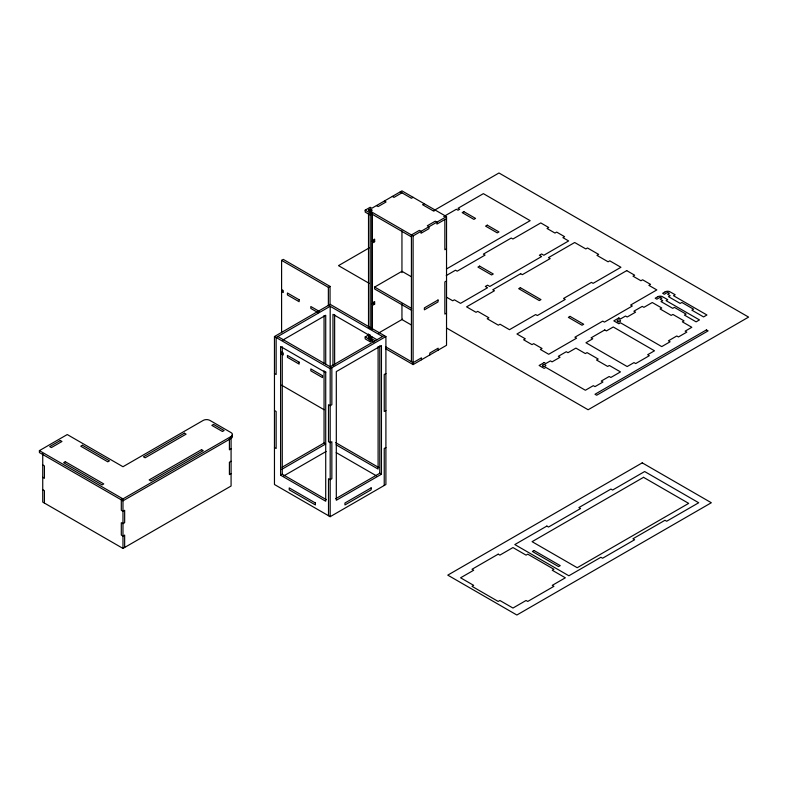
<?xml version="1.0" encoding="UTF-8"?>
<svg xmlns="http://www.w3.org/2000/svg" width="788" height="788" viewBox="0 0 788 788"><rect width="100%" height="100%" fill="white"/><g stroke="black" fill="none" stroke-linecap="round" stroke-linejoin="round"><path stroke-width="1.18" d="M411.425 236.873L371.867 214.031L370.193 214.996L365.179 212.1L365.179 210.169L370.193 207.274L371.867 208.239L401.949 190.873L446.53 216.611L446.53 345.292L413.099 364.598L385.608 348.72M281.592 332.694L281.592 260.355L283.266 259.39L330.044 286.399L330.044 304.759M401.949 192.804L394.01 197.384L392.335 196.419M365.179 210.169L370.193 213.065L371.867 212.1L413.099 235.907L446.53 216.611M413.099 197.305L411.425 198.271L400.284 191.839M424.239 203.737L422.565 204.703L433.715 211.135L435.38 210.169M371.493 241.591L372.98 240.734L374.645 241.699L374.645 239.128L372.419 240.419L372.419 214.169M374.645 241.699L372.419 242.99L372.419 302.828L374.645 301.538L374.645 304.109L372.419 305.399L372.419 329.404M369.316 247.836L338.495 265.635L369.296 283.414M434.139 210.406L498.971 172.986L748.6 317.101L588.124 409.76L446.845 328.192M443.772 216.513L456.351 209.253L458.025 210.219L459.69 209.253L458.015 208.288L483.369 193.651L530.147 220.66L446.422 268.994M231.83 435.114A4.728 2.728 0 0 1 231.081 438.404L122.977 500.823L39.4 452.568L39.4 450.637L67.256 434.552L122.977 466.723L203.225 420.398A4.728 2.728 0 0 1 209.903 420.398L231.081 432.622A4.728 2.728 0 0 1 231.081 436.483L231.081 486.019L122.977 548.428L42.739 502.104L42.739 453.691M446.53 218.542L436.916 224.088L436.916 222.157L435.242 221.192L427.303 225.772L428.977 226.737L428.977 228.668L421.038 233.258L421.038 231.327L419.364 230.362L411.425 234.942L411.425 361.702M281.592 260.355L328.369 287.364L330.044 286.399M274.46 336.525L330.182 304.355L385.903 336.525L385.903 484.512L330.182 516.682L274.46 484.512L274.46 336.525L330.182 368.695L385.903 336.525M282.685 340.14L325.72 315.289L325.72 364.312M411.651 310.354L374.645 288.989L374.645 287.059L401.949 271.299L411.228 276.657M446.53 248.781L444.856 249.747L444.856 219.507M371.493 304.001L372.98 303.144L374.645 304.109M446.235 275.583L455.513 270.215L457.188 271.18L485.053 255.095L483.379 254.13L511.235 238.045L512.909 239.01L540.775 222.925L548.714 227.515L547.039 228.481L554.979 233.061L556.653 232.096L564.592 236.676L562.918 237.641L568.631 240.941L543.838 255.263L541.602 253.972L539.376 255.263L541.602 256.543L489.781 286.468L487.555 285.177L485.329 286.468L487.555 287.748L460.537 303.35L454.4 299.814L452.736 300.78L446.461 297.165M446.53 280.952L444.856 281.917L444.856 314.087L446.53 313.122M373.975 342.012L371.867 340.79L370.193 341.756L365.179 338.86L365.179 336.929L369.188 334.614M378.545 333.068L402.579 319.189M365.179 336.929L370.193 339.825L371.867 338.86L375.039 340.692M330.182 366.765L384.229 335.56M122.977 548.428L122.977 498.893L231.081 436.483M231.081 448.864L229.406 449.83L229.406 438.571M231.081 461.246L229.406 462.211L229.406 474.603L231.081 473.637M385.903 373.522L384.229 374.487L384.229 411.484L385.903 410.518M282.065 467.254L324.055 443.014L325.72 443.979L281.641 469.431M325.72 372.557L280.587 346.503L280.587 475.184L282.262 474.218L326.34 499.671M283.847 475.873L326.153 451.455M385.903 447.515L384.229 448.48L384.229 485.477M335.688 498.706L379.777 473.253L381.441 474.218L381.441 345.538L336.309 371.591L336.309 500.272L381.441 474.218M384.396 201.009L386.071 201.974L378.132 206.554L376.457 205.589M374.645 287.059L411.651 308.423M411.425 325.02L401.949 319.554L401.949 303.833M328.507 305.32L382.554 336.525M377.048 339.776L332.969 314.333L332.969 365.799M385.608 346.789L413.099 362.667L421.452 357.841L421.452 359.771M281.592 289.629L283.266 290.605L283.266 292.525L281.592 291.56M319.337 311.427L310.827 306.512L310.827 308.443L318.273 312.738M277.8 336.525L331.856 367.73L331.856 404.727L330.182 405.692L328.507 404.727L328.507 441.723L330.182 442.689L331.856 441.723L331.856 478.72L330.182 479.685L328.507 478.72L328.507 515.716M281.592 352.049L283.266 353.014L283.266 354.945L281.592 353.97M274.46 373.522L276.135 374.487L276.135 337.491L330.182 306.286L330.182 367.149M281.592 385.184L324.114 409.73M335.688 442.649L378.723 467.501M336.112 444.826L378.102 469.067L378.102 346.513M274.46 410.518L276.135 411.484L276.135 448.48L274.46 447.515M336.22 452.617L376.516 475.873M280.587 475.184L325.72 501.237L325.72 371.67M39.4 450.637L122.977 498.893M42.739 464.95L44.414 465.915L44.414 478.296L42.739 477.331M42.739 489.722L44.414 490.688L44.414 503.069M438.167 350.118L438.167 348.188L429.815 353.014L429.815 354.945M413.099 235.907L413.099 364.598M401.949 230.894L401.949 272.628M379.777 345.794L379.777 473.253M371.867 212.1L371.867 329.049M371.867 338.86L371.867 340.79M370.193 213.065L370.193 328.793M370.193 334.92L370.193 338.594M370.193 339.825L370.193 341.756M368.518 213.853L368.518 327.828M368.518 333.954L368.518 338.86M334.634 314.589L334.634 364.834M330.182 368.695L330.182 516.682M328.369 287.364L328.369 305.724M324.055 315.555L324.055 363.347M324.055 370.705L324.055 443.014M282.262 346.759L282.262 474.218M124.652 547.463L124.652 535.082L122.977 536.047L121.303 535.082L121.303 522.69L122.977 523.656L124.652 522.69L124.652 510.309L122.977 511.274L121.303 510.309L121.303 499.05M371.808 336.673A1.674 0.965 0 0 1 369.759 337.855A1.674 0.965 0 0 1 369.011 336.24M370.193 209.204L368.518 210.169L370.193 211.135L371.867 210.169L370.193 209.204M60.292 440.502L49.713 446.609L51.378 447.574L61.966 441.467L60.292 440.502M463.866 211.667L462.192 212.622L473.893 219.379L475.558 218.414L463.866 211.667M82.445 445.25L80.77 446.205L107.798 461.817L109.473 460.852L82.445 445.25M65.305 461.729L63.641 462.694L102.085 484.896L103.76 483.93L65.305 461.729M487.26 225.161L485.585 226.126L497.277 232.884L498.952 231.918L487.26 225.161M184.412 433.183L143.455 456.823L145.13 457.789L186.086 434.149L184.412 433.183M479.616 266.117L477.942 267.083L491.594 274.963L493.268 273.997L479.616 266.117M213.528 424.417L211.854 425.382L222.443 431.489L224.117 430.524L213.528 424.417M438.029 300.011L424.377 307.891L424.377 309.822L438.029 301.942L438.029 300.011M201.551 449.672L149.168 479.912L150.843 480.877L203.225 450.637L201.551 449.672M520.632 273.712L492.766 289.797L494.44 290.762L466.585 306.847L476.05 312.314L477.725 311.349L488.865 317.781L487.201 318.746L498.341 325.178L500.016 324.213L509.481 329.689L535.673 314.57L537.347 315.535L565.223 299.44L563.548 298.475L591.424 282.38L593.098 283.345L620.924 267.28L609.784 260.838L608.109 261.803L596.969 255.371L598.644 254.406L587.493 247.974L585.819 248.939L574.679 242.507L548.487 257.627L550.162 258.592L522.306 274.677L520.632 273.712M520.356 287.699L518.681 288.664L539.297 300.573L540.972 299.607L520.356 287.699M626.726 270.619L516.958 333.994L525.31 338.82L523.636 339.786L531.999 344.612L533.673 343.647L542.026 348.473L540.361 349.439L548.714 354.265L576.58 338.18L574.905 337.215L602.761 321.13L604.435 322.095L632.301 306.01L630.627 305.045L656.818 289.925L648.879 285.345L650.543 284.379L642.604 279.789L640.93 280.755L632.991 276.174L634.665 275.209L626.726 270.619M570.029 316.382L568.355 317.347L582.007 325.227L583.681 324.262L570.029 316.382M618.836 317.968L613.822 320.864L618.836 323.76L620.511 322.794L661.743 346.602L670.095 341.775L668.431 340.81L676.784 335.983L678.458 336.949L686.811 332.122L685.146 331.157L691.825 327.296L682.359 321.829L684.023 320.864L672.883 314.432L671.209 315.397L660.068 308.955L661.743 307.99L652.267 302.523L643.904 307.35L642.24 306.384L633.877 311.211L635.552 312.176L627.189 317.003L625.524 316.037L620.511 318.933L618.836 317.968M665.151 291.846L662.649 293.294L664.323 294.259L667.663 292.328L669.337 293.294L667.663 294.259L670.164 295.707L668.49 296.662L680.192 303.419L681.856 302.454L693.558 309.201L691.884 310.167L703.576 316.924L706.925 314.993L673.513 295.707L675.178 294.742L669.445 291.521A3.556 2.049 0 0 0 665.151 291.846M657.704 296.771L655.192 298.219L656.867 299.184L660.206 297.253L661.881 298.219L660.206 299.184L662.708 300.622L661.043 301.587L672.735 308.344L674.41 307.379L686.102 314.126L684.427 315.092L696.119 321.849L699.468 319.918L666.057 300.622L667.722 299.657L661.989 296.446A3.556 2.049 0 0 0 657.704 296.771M544.144 362.579L539.12 365.474L544.144 368.37L545.808 367.405L585.376 390.247L593.315 385.657L594.989 386.622L602.928 382.042L601.254 381.077L609.193 376.497L610.867 377.462L620.481 371.906L609.331 365.474L607.666 366.44L596.516 360.008L598.19 359.042L587.04 352.61L585.376 353.576L575.9 348.099L567.961 352.689L566.286 351.724L558.347 356.304L560.022 357.269L552.083 361.859L550.408 360.894L545.808 363.544L544.144 362.579M604.751 329.955L591.099 337.835L592.773 338.801L585.947 342.741L627.179 366.548L634.005 362.608L635.68 363.573L649.332 355.693L647.657 354.728L654.483 350.788L613.251 326.981L606.425 330.921L604.751 329.955M371.138 487.89L344.947 503.01L344.947 504.941L371.138 489.821L371.138 487.89M706.432 329.916L594.989 394.266L596.664 395.231L708.107 330.881L706.432 329.916M642.24 462.851L447.771 575.132L516.859 615.014L711.328 502.744L642.24 462.851M498.193 554.161L472.012 569.281L473.677 570.246L460.586 577.801L473.677 585.366L472.012 586.331L498.193 601.451L499.868 600.486L512.968 608.04L526.059 600.486L527.733 601.451L553.915 586.331L552.25 585.366L565.341 577.801L552.25 570.246L553.915 569.281L527.733 554.161L526.059 555.126L512.968 547.562L499.868 555.126L498.193 554.161M546.862 526.069L514.82 544.567L568.867 575.772L600.909 557.274L602.584 558.239L634.616 539.741L632.951 538.775L664.983 520.277L666.658 521.242L698.7 502.744L644.653 471.539L612.611 490.037L610.936 489.072L578.894 507.57L580.569 508.536L548.527 527.034L546.862 526.069M643.53 477.331L532.087 541.671L577.23 567.724L688.673 503.384L643.53 477.331M534.037 550.516L532.373 551.482L558.554 566.602L560.229 565.636L534.037 550.516M299.135 299.765L287.433 293.008L287.433 294.939L299.135 301.696L299.135 299.765M299.135 362.175L287.433 355.418L287.433 357.348L299.135 364.105L299.135 362.175M322.519 375.679L310.827 368.922L310.827 370.853L322.519 377.61L322.519 375.679M315.417 503.01L289.226 487.89L289.226 489.821L315.417 504.941L315.417 503.01M543.306 366.312A1.674 0.965 0 0 0 545.808 365.474A1.674 0.965 0 0 0 543.306 364.637A1.674 0.965 0 0 0 543.306 366.312M617.999 321.701A1.674 0.965 0 0 0 620.511 320.864A1.674 0.965 0 0 0 617.999 320.026A1.674 0.965 0 0 0 617.999 321.701M369.355 211.007A1.674 0.965 0 0 0 371.867 210.169A1.674 0.965 0 0 0 369.355 209.342A1.674 0.965 0 0 0 369.355 211.007"/></g></svg>
